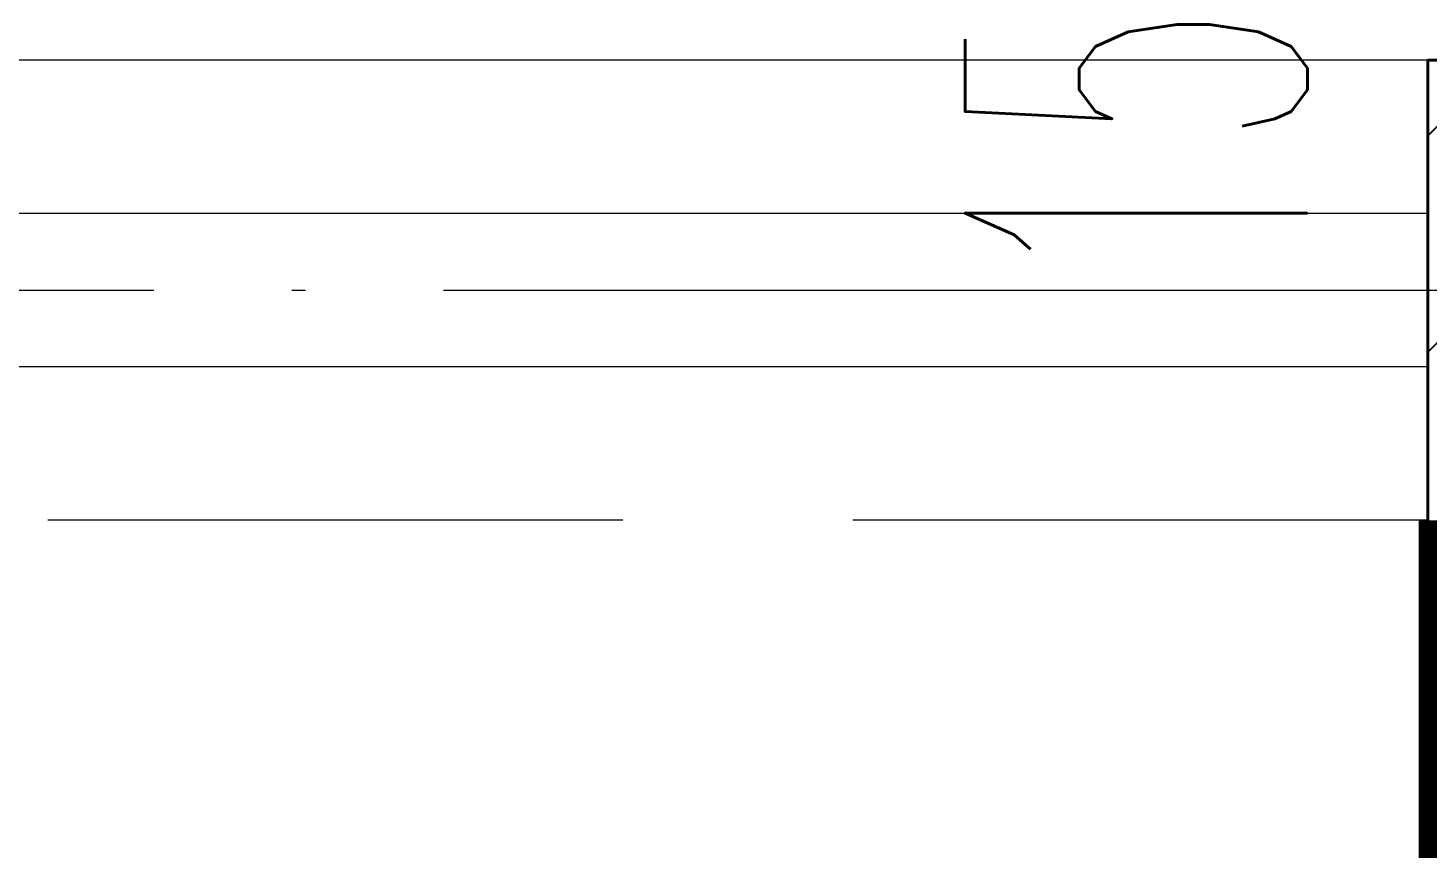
# Model space of a CAD drawing. Extents: x 27938 to 1042331, y -235042 to 1535213.
# Drawn here: x 714358 to 714967, y 134539 to 134896 of the extents above; entities that cross this region are included whole.
import ezdxf

# ---------------------------------------------------------------- set-up
doc = ezdxf.new("R2010")
doc.units = 0
doc.header["$LTSCALE"] = 1000
doc.header["$MEASUREMENT"] = 0
doc.linetypes.add('DASH', pattern=[0.35, 0.25, -0.1])
doc.linetypes.add('DOTE', pattern=[2.42, 2, -0.2, 0.02, -0.2])
for name, color, linetype in [('$RECOVER_210609100354-0', 7, 'Continuous'), ('$RECOVER_210609100354-5', 7, 'Continuous'), ('3.5方案汇报，与郭总、侯月琴确定户型_t8$0$2020.03.04 -1安徽标准化洋房户型(UA）_t8_t8$0$看线', 154, 'Continuous'), ('TWT_DIM', 3, 'Continuous')]:
    doc.layers.add(name, color=color, linetype=linetype)
for name, color, linetype, lineweight in [('DOTE', 19, 'DOTE', 9), ('WALL', 9, 'Continuous', 40), ('平面-栏杆', 135, 'Continuous', 15), ('平面-看线', 45, 'Continuous', 15)]:
    doc.layers.add(name, color=color, linetype=linetype, lineweight=lineweight)
doc.styles.add('_TCH_DIM_T3', font='SIMPLEX.shx', dxfattribs={"width": 0.494118, "bigfont": 'GBCBIG.shx'})
doc.dimstyles.new('_TWT_ARCH&&50', dxfattribs={"dimtxt": 148.75, "dimasz": 50, "dimexe": 125, "dimexo": 150, "dimgap": 63.125, "dimtad": 1, "dimdec": 0, "dimzin": 0, "dimdsep": 46, "dimtxsty": '_TCH_DIM_T3', "dimblk": 'ARCHTICK', "dimcen": 0.09, "dimclrt": 7, "dimazin": 2, "dimtfac": 1, "dimtdec": 0, "dimtix": 1, "dimtmove": 2, "dimatfit": 3, "dimfxl": 1, "dimtolj": 1, "dimtzin": 0, "dimarcsym": 0})

# ---------------------------------------------------------------- blocks, each defined once
blk = doc.blocks.new('GFDGDGRDGRDG')
at = {"layer": 'DOTE', "linetype": 'DOTE', "ltscale": 0.3}
blk.add_line((573593.67, 362558.33), (626393.67, 362558.33), dxfattribs=at)
blk = doc.blocks.new('_ArchTick')
at = {"color": 0, "linetype": 'ByBlock', "const_width": 0.4}
blk.add_lwpolyline([(-0.5, -0.5), (0.5, 0.5)], dxfattribs=at)
blk = doc.blocks.new('*D387')
at = {"layer": 'Defpoints', "color": 0}
for p in [(714702.26, 135152.33), (715396.58, 135152.33), (715396.58, 135002.33)]:
    blk.add_point(p, dxfattribs=at)
at = {"layer": 'TWT_DIM', "color": 0, "lineweight": -2}
for p, q in [((715246.58, 135152.33), (714577.26, 135152.33)), ((714702.26, 135002.33), (714702.26, 135152.33)), ((715246.58, 135002.33), (714577.26, 135002.33))]:
    blk.add_line(p, q, dxfattribs=at)
at = {"layer": 'TWT_DIM', "color": 0, "lineweight": -2, "xscale": 50, "yscale": 50, "zscale": 50}
for p, rotation in [((714702.26, 135152.33), 90), ((714702.26, 135002.33), 270)]:
    blk.add_blockref('_ArchTick', p, dxfattribs=dict(at, rotation=rotation))
at = {"layer": 'TWT_DIM', "color": 7, "insert": (714839.76, 134875.72), "char_height": 148.75, "attachment_point": 5, "rotation": 90, "style": '_TCH_DIM_T3'}
blk.add_mtext('\\A1;150', dxfattribs=at)

msp = doc.modelspace()

# ---------------------------------------------------------------- hatches: boundary and pattern name
at = {"layer": '$RECOVER_210609100354-5'}
h = msp.add_hatch(dxfattribs=at)
h.set_pattern_fill('普通砖', color=256, scale=50, style=0)
h.set_pattern_definition([(45, (0, 47.75), (-47.022601, 47.022601), [])])
h.paths.add_polyline_path([(715266.58, 134682.33), (715066.58, 134882.33), (714966.58, 134882.33), (714966.58, 134682.33)])

# ---------------------------------------------------------------- linework, layer by layer
at = {"layer": '$RECOVER_210609100354-0', "color": 8, "const_width": 8}
msp.add_lwpolyline([(714966.58, 134682.33), (714966.58, 134532.33), (715266.58, 134532.33), (715266.58, 134682.33)], dxfattribs=at)
at = {"layer": 'WALL', "color": 8}
for p in [(715066.58, 134882.33), (714966.58, 134682.33)]:
    msp.add_line(p, (714966.58, 134882.33), dxfattribs=at)
at = {"layer": '平面-栏杆', "color": 8}
for points in [[(714966.58, 134815.67), (710466.58, 134815.67)], [(714966.58, 134749), (710466.58, 134749)]]:
    msp.add_lwpolyline(points, dxfattribs=at)
at = {"layer": '平面-看线', "color": 8}
msp.add_lwpolyline([(714966.58, 134882.33), (710466.58, 134882.33)], dxfattribs=at)
at = {"layer": '平面-看线', "color": 8, "linetype": 'DASH'}
msp.add_lwpolyline([(714966.58, 134682.33), (710466.58, 134682.33)], dxfattribs=at)

# ---------------------------------------------------------------- block references
at = {"layer": '3.5方案汇报，与郭总、侯月琴确定户型_t8$0$2020.03.04 -1安徽标准化洋房户型(UA）_t8_t8$0$看线', "ltscale": 10}
msp.add_blockref('GFDGDGRDGRDG', (106822.9, -227776), dxfattribs=at)

# ---------------------------------------------------------------- dimensions: what is measured, and where the dimension line sits
at = {"layer": 'TWT_DIM'}
dim = msp.add_linear_dim(base=(714702.26, 135152.33), p1=(715396.58, 135002.33), p2=(715396.58, 135152.33), angle=90, dimstyle='_TWT_ARCH&&50', dxfattribs=at)
dim.commit()
dim.dimension.update_dxf_attribs({"geometry": '*D387', "text_midpoint": (714839.76, 134875.72), "dimtype": 129})

doc.saveas('drawing.dxf')
